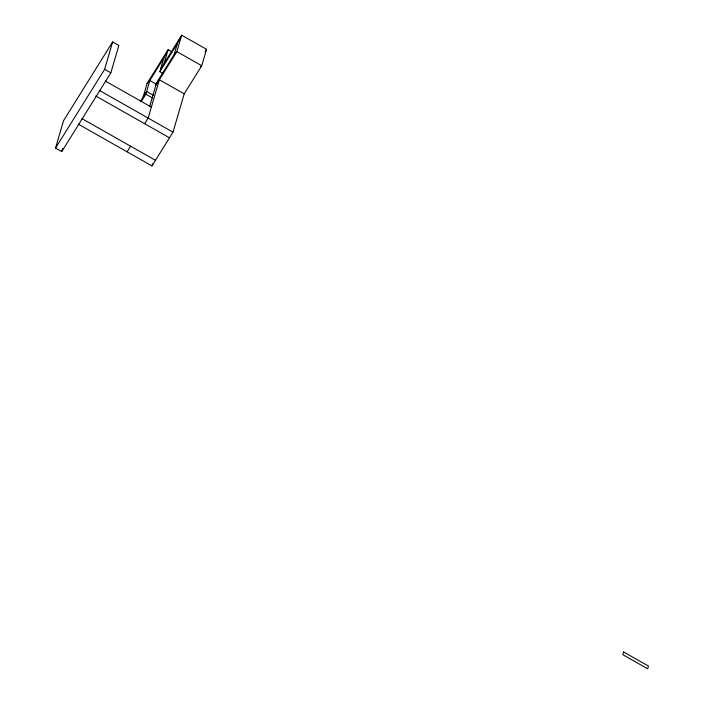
<?xml version="1.0" encoding="UTF-8"?>
<svg xmlns="http://www.w3.org/2000/svg" width="704" height="704" viewBox="0 0 704 704"><rect width="100%" height="100%" fill="white"/><g stroke="black" fill="none" stroke-linecap="round" stroke-linejoin="round"><path stroke-width="1.06" d="M55.537 148.078L63.545 120.701L112.622 41.95L118.835 45.47L110.836 72.846L61.75 151.606L55.537 148.078L104.614 69.318L112.622 41.95M61.75 151.606L62.674 148.447M143.114 97.082L147.118 83.398L168.15 49.641L171.97 51.814M141.293 101.455L145.816 94.195L149.82 80.502L163.838 58.001L168.15 49.641L164.146 63.325M149.679 106.436L156.64 82.641L174.17 54.516L176.871 51.621L181.676 35.2L206.536 49.298L201.731 65.727L184.21 93.852L172.999 132.176L151.967 165.933L78.267 124.133M162.712 73.322L159.843 71.694L163.838 58.001M174.17 54.516L177.373 43.56L181.676 35.2L160.644 68.957M151.967 165.933L152.574 163.856M205.102 52.087L206.536 49.298M140.281 101.622L146.617 91.458L153.314 95.251M159.843 71.694L177.373 43.56M155.839 85.378L176.871 51.621L201.731 65.727L200.385 67.17M127.107 151.826L130.61 146.203M144.628 123.702L148.139 118.078L159.342 79.754L184.21 93.852M147.118 83.398L149.82 80.502L156.517 84.304M104.614 69.318L110.836 72.846M145.816 94.195L152.513 97.988M105.442 81.092L151.342 107.122M99.37 90.411L172.999 132.176M95.858 96.043L169.497 137.799M81.84 118.545L155.47 160.301M623.603 651.966L622.802 654.702L647.662 668.8L648.463 666.063L623.603 651.966"/></g></svg>
